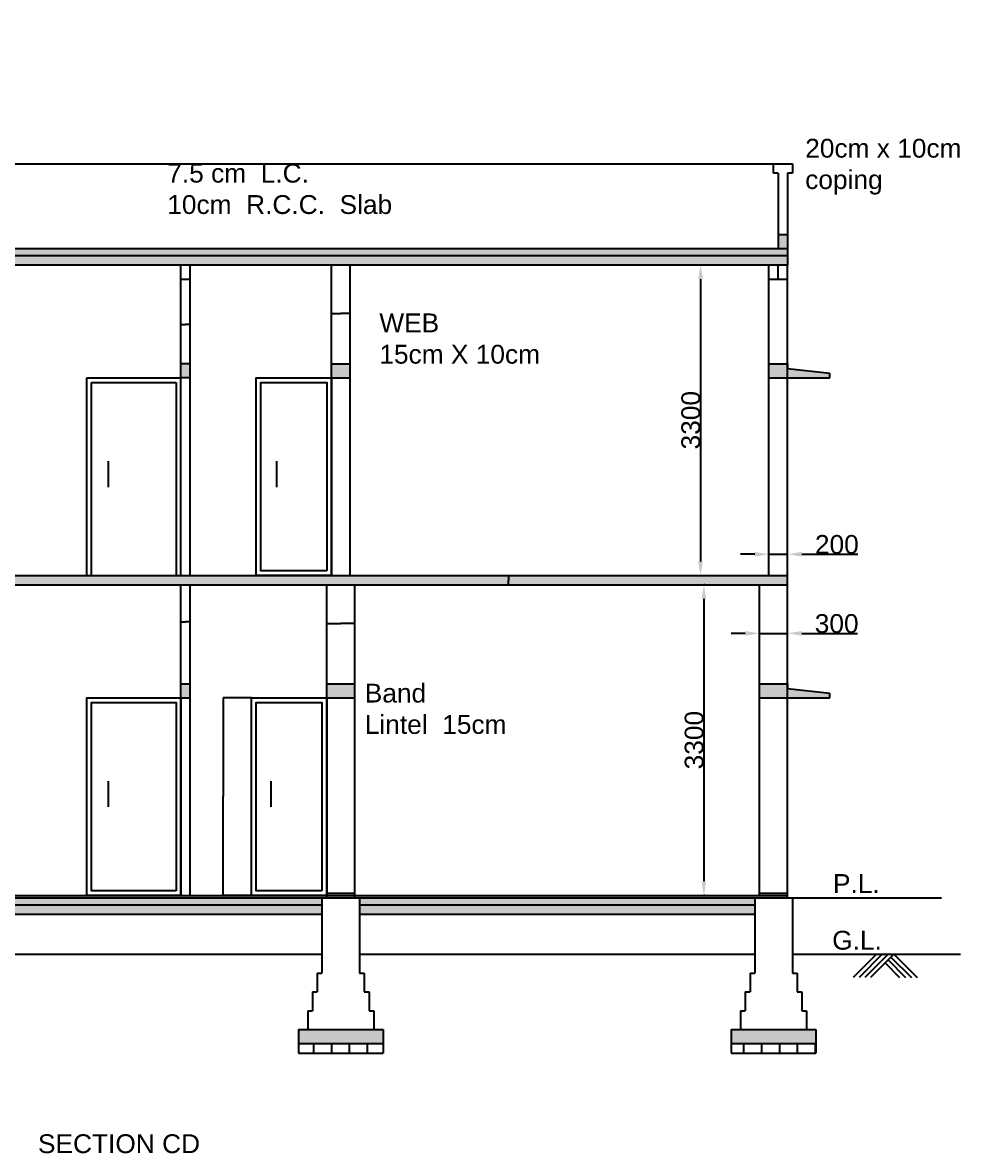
# Model space of a CAD drawing. Header units: millimetres. Extents: x -1589 to 35168, y -1989 to 23976.
# Drawn here: x 24689 to 34658, y 11399 to 23415 of the extents above; entities that cross this region are included whole.
import ezdxf

# ---------------------------------------------------------------- set-up
doc = ezdxf.new("R2010")
doc.units = ezdxf.units.MM
doc.linetypes.add('ACAD_ISO02W100', pattern=[15, 12, -3])
doc.layers.get('0').update_dxf_attribs({"true_color": 0xc2ced6})
doc.layers.add('Layer1', color=7, linetype='Continuous')
doc.styles.get("Standard").update_dxf_attribs({"font": 'arial.ttf'})
doc.dimstyles.new('ISO-25', dxfattribs={"dimtxt": 2.5, "dimasz": 2.5, "dimexe": 1.25, "dimexo": 0.625, "dimtad": 1, "dimtxsty": 'Standard', "dimcen": 2.5, "dimadec": 0, "dimazin": 0, "dimtfac": 1, "dimtmove": 0, "dimatfit": 3, "dimfxl": 1, "dimarcsym": 0})
doc.dimstyles.get("Standard").update_dxf_attribs({"dimtxt": 0.18, "dimasz": 0.18, "dimexe": 0.18, "dimexo": 0.0625, "dimgap": 0.09, "dimtad": 0, "dimtih": 1, "dimtoh": 1, "dimdec": 4, "dimzin": 0, "dimdsep": 46, "dimtxsty": 'Standard', "dimcen": 0.09, "dimadec": 0, "dimazin": 0, "dimtfac": 1, "dimtdec": 4, "dimtofl": 0, "dimtmove": 0, "dimatfit": 3, "dimfxl": 1, "dimtolj": 1, "dimtzin": 0, "dimarcsym": 0})
pattern_1 = [(49.99999999999999, (-28371.2043920109, -14458.81546724695), (54.6554006988012, -4.781725661670926), [5.715, -62.865]), (355, (-28371.2043920109, -14458.81546724695), (-10.5730264274908, 57.31705357171055), [4.572, -50.292175251]), (100.4514447, (-28366.64978991091, -14459.21394329696), (44.08237412710598, 52.53532557365853), [4.857002639999999, -53.42707338]), (46.18420000000001, (-28371.2043920109, -14443.57546724696), (81.32371226763897, -12.61269837981814), [8.5725, -94.29749999999999]), (96.63555760999994, (-28364.42742201089, -14444.62651724697), (71.22124021545089, 74.22783737931645), [7.285506942, -80.140682448]), (351.1841511700001, (-28371.2043920109, -14443.57546724696), (71.2212402194931, 74.22783737565979), [6.857990120999999, -75.437919576]), (21, (-28363.5843920109, -14447.38546724696), (45.48431738073974, -30.67955945612628), [5.715, -62.865]), (326.0000000000001, (-28363.5843920109, -14447.38546724696), (18.54060850429412, 55.25638983669577), [4.572, -50.29199999999999]), (71.45144499999999, (-28359.79403223089, -14449.94209721696), (64.02492578361485, 24.57683066577157), [4.85700264, -53.42698127999999]), (37.50000000000001, (-28371.2043920109, -14458.81546724695), (0.926580975177545, 25.36651166194593), [0, -49.6824, 0, -51.054, 0, -50.4825]), (7.499999999999999, (-28371.2043920109, -14458.81546724695), (20.04589875309172, 30.05417244543585), [0, -29.1084, 0, -48.5394, 0, -19.2405]), (327.5, (-28388.1969920109, -14458.81546724695), (40.67717855006141, -1.718623197802033), [0, -19.05, 0, -59.436, 0, -78.86699999999999]), (317.5, (-28395.81699201089, -14458.81546724695), (44.43875441580541, 7.627947309999908), [0, -24.765, 0, -39.4716, 0, -56.007])]

# ---------------------------------------------------------------- blocks, each defined once
blk = doc.blocks.new('*D80')
at = {"color": 0, "lineweight": -2, "ltscale": 100, "transparency": 16777216}
for p, q in [((32471.47484927942, 17765.64364831641), (32321.47484927942, 17765.64364831641)), ((32621.47484927942, 17741.54402368216), (32621.47484927942, 17766.89364831641)), ((32621.47484927942, 17765.64364831641), (32821.47484927942, 17765.64364831641)), ((32821.47484927942, 17741.54402368216), (32821.47484927942, 17766.89364831641)), ((32971.47484927942, 17765.64364831641), (33567.33603618255, 17765.64364831641))]:
    blk.add_line(p, q, dxfattribs=at)
at = {"color": 0, "ltscale": 100, "transparency": 16777216}
for points in [[(32471.47484927942, 17790.64364831641), (32471.47484927942, 17740.64364831641), (32621.47484927942, 17765.64364831641)], [(32971.47484927942, 17790.64364831641), (32971.47484927942, 17740.64364831641), (32821.47484927942, 17765.64364831641)]]:
    blk.add_solid(points, dxfattribs=at)
at = {"layer": 'Defpoints', "color": 0, "ltscale": 100, "transparency": 16777216}
for p in [(32621.47484927942, 17740.91902368216), (32821.47484927942, 17765.64364831641), (32821.47484927942, 17740.91902368216)]:
    blk.add_point(p, dxfattribs=at)
at = {"color": 0, "ltscale": 100, "transparency": 16777216, "insert": (33344.40544273099, 17868.38324586075), "char_height": 200, "attachment_point": 5}
blk.add_mtext('200', dxfattribs=at)
blk = doc.blocks.new('*D81')
at = {"color": 0, "lineweight": -2, "ltscale": 100, "transparency": 16777216}
for p, q in [((32371.47484927942, 16924.99280086291), (32221.47484927942, 16924.99280086291)), ((32521.47484927942, 16925.61780086291), (32521.47484927942, 16926.24280086291)), ((32521.47484927942, 16924.99280086291), (32821.47484927942, 16924.99280086291)), ((32821.47484927942, 16925.61780086291), (32821.47484927942, 16926.24280086291)), ((32971.47484927942, 16924.99280086291), (33563.78896933399, 16924.99280086291))]:
    blk.add_line(p, q, dxfattribs=at)
at = {"color": 0, "ltscale": 100, "transparency": 16777216}
for points in [[(32371.47484927942, 16949.99280086291), (32371.47484927942, 16899.99280086291), (32521.47484927942, 16924.99280086291)], [(32971.47484927942, 16949.99280086291), (32971.47484927942, 16899.99280086291), (32821.47484927942, 16924.99280086291)]]:
    blk.add_solid(points, dxfattribs=at)
at = {"layer": 'Defpoints', "color": 0, "ltscale": 100, "transparency": 16777216}
for p in [(32521.47484927942, 16924.99280086291), (32821.47484927942, 16924.99280086291), (32821.47484927942, 16924.99280086291)]:
    blk.add_point(p, dxfattribs=at)
at = {"color": 0, "ltscale": 100, "transparency": 16777216, "insert": (33342.6319093067, 17027.80061123126), "char_height": 200, "attachment_point": 5}
blk.add_mtext('300', dxfattribs=at)
blk = doc.blocks.new('*D82')
at = {"color": 0, "lineweight": -2, "ltscale": 100, "transparency": 16777216}
for p, q in [((31941.91218996751, 17440.16233139389), (31929.98473310737, 17440.16233139389)), ((31931.23473310737, 17290.16233139389), (31931.23473310737, 14290.16233139389)), ((31941.91218996751, 14140.16233139389), (31929.98473310737, 14140.16233139389))]:
    blk.add_line(p, q, dxfattribs=at)
at = {"color": 0, "ltscale": 100, "transparency": 16777216}
for points in [[(31906.23473310737, 17290.16233139389), (31956.23473310737, 17290.16233139389), (31931.23473310737, 17440.16233139389)], [(31906.23473310737, 14290.16233139389), (31956.23473310737, 14290.16233139389), (31931.23473310737, 14140.16233139389)]]:
    blk.add_solid(points, dxfattribs=at)
at = {"layer": 'Defpoints', "color": 0, "ltscale": 100, "transparency": 16777216}
for p in [(31942.53718996751, 17440.16233139389), (31931.23473310737, 14140.16233139389), (31942.53718996751, 14140.16233139389)]:
    blk.add_point(p, dxfattribs=at)
at = {"color": 0, "ltscale": 100, "transparency": 16777216, "insert": (31828.42692273901, 15790.16233139388), "char_height": 200, "attachment_point": 5, "rotation": 90}
blk.add_mtext('3300', dxfattribs=at)
blk = doc.blocks.new('*D100')
at = {"color": 0, "lineweight": -2, "transparency": 16777216}
for p, q in [((27971.47484927942, 20324.76377414135), (27971.47484927942, 20324.88127414135)), ((27971.65484927942, 20324.70127414135), (28070.87014259456, 20324.70127414135)), ((28171.29484927942, 20324.70127414135), (28072.07955596427, 20324.70127414135)), ((28171.47484927942, 20324.76377414135), (28171.47484927942, 20324.88127414135))]:
    blk.add_line(p, q, dxfattribs=at)
at = {"color": 0, "transparency": 16777216}
for points in [[(27971.65484927942, 20324.73127414135), (27971.65484927942, 20324.67127414135), (27971.47484927942, 20324.70127414135)], [(28171.29484927942, 20324.73127414135), (28171.29484927942, 20324.67127414135), (28171.47484927942, 20324.70127414135)]]:
    blk.add_solid(points, dxfattribs=at)
at = {"layer": 'Defpoints', "color": 0, "transparency": 16777216}
for p in [(27971.47484927942, 20324.70127414135), (28171.47484927942, 20324.70127414135), (28171.47484927942, 20324.70127414135)]:
    blk.add_point(p, dxfattribs=at)
at = {"color": 0, "transparency": 16777216, "insert": (28071.47484927942, 20324.70127414135), "char_height": 0.18, "attachment_point": 5}
blk.add_mtext('\\A1;200.0000', dxfattribs=at)
blk = doc.blocks.new('*D79')
at = {"color": 0, "lineweight": -2, "transparency": 16777216}
for p, q in [((26371.47484927965, 20196.37265454922), (26371.47484927965, 20205.66321711985)), ((26371.65484927965, 20205.48321711985), (26420.88014941596, 20205.48321711985)), ((26471.29484927942, 20205.48321711985), (26422.06954914311, 20205.48321711985)), ((26471.47484927942, 20196.37265454922), (26471.47484927942, 20205.66321711985))]:
    blk.add_line(p, q, dxfattribs=at)
at = {"color": 0, "transparency": 16777216}
for points in [[(26371.65484927965, 20205.51321711985), (26371.65484927965, 20205.45321711985), (26371.47484927965, 20205.48321711985)], [(26471.29484927942, 20205.51321711985), (26471.29484927942, 20205.45321711985), (26471.47484927942, 20205.48321711985)]]:
    blk.add_solid(points, dxfattribs=at)
at = {"layer": 'Defpoints', "color": 0, "transparency": 16777216}
for p in [(26371.47484927965, 20196.31015454922), (26471.47484927942, 20205.48321711985), (26471.47484927942, 20196.31015454922)]:
    blk.add_point(p, dxfattribs=at)
at = {"color": 0, "transparency": 16777216, "insert": (26421.47484927953, 20205.48321711985), "char_height": 0.18, "attachment_point": 5}
blk.add_mtext('\\A1;100.0000', dxfattribs=at)
blk = doc.blocks.new('*D104')
at = {"color": 0, "lineweight": -2, "transparency": 16777216}
for p, q in [((27121.41234927943, 16240.1623313939), (26822.4369703448, 16240.1623313939)), ((26822.6169703448, 16239.9823313939), (26822.6169703448, 15190.34423453169)), ((26822.6169703448, 14140.3423313939), (26822.6169703448, 15189.98042825611)), ((27121.41234927943, 14140.1623313939), (26822.4369703448, 14140.1623313939))]:
    blk.add_line(p, q, dxfattribs=at)
at = {"color": 0, "transparency": 16777216}
for points in [[(26822.5869703448, 16239.9823313939), (26822.64697034479, 16239.9823313939), (26822.6169703448, 16240.1623313939)], [(26822.5869703448, 14140.3423313939), (26822.64697034479, 14140.3423313939), (26822.6169703448, 14140.1623313939)]]:
    blk.add_solid(points, dxfattribs=at)
at = {"layer": 'Defpoints', "color": 0, "transparency": 16777216}
for p in [(26822.6169703448, 16240.1623313939), (27121.47484927943, 16240.1623313939), (27121.47484927943, 14140.1623313939)]:
    blk.add_point(p, dxfattribs=at)
at = {"color": 0, "transparency": 16777216, "insert": (26822.61697034479, 15190.16233139389), "char_height": 0.18, "attachment_point": 5}
blk.add_mtext('\\A1;2100.0000', dxfattribs=at)
blk = doc.blocks.new('*D105')
at = {"color": 0, "lineweight": -2, "transparency": 16777216}
for p, q in [((27921.47484927942, 17028.53579405756), (27921.47484927942, 17028.65329405756)), ((27921.65484927942, 17028.47329405756), (28070.87173877464, 17028.47329405756)), ((28221.29484927942, 17028.47329405756), (28072.07795978419, 17028.47329405756)), ((28221.47484927942, 17028.53579405756), (28221.47484927942, 17028.65329405756))]:
    blk.add_line(p, q, dxfattribs=at)
at = {"color": 0, "transparency": 16777216}
for points in [[(27921.65484927942, 17028.50329405756), (27921.65484927942, 17028.44329405756), (27921.47484927942, 17028.47329405756)], [(28221.29484927942, 17028.50329405756), (28221.29484927942, 17028.44329405756), (28221.47484927942, 17028.47329405756)]]:
    blk.add_solid(points, dxfattribs=at)
at = {"layer": 'Defpoints', "color": 0, "transparency": 16777216}
for p in [(27921.47484927942, 17028.47329405756), (28221.47484927942, 17028.47329405756), (28221.47484927942, 17028.47329405756)]:
    blk.add_point(p, dxfattribs=at)
at = {"color": 0, "transparency": 16777216, "insert": (28071.47484927942, 17028.47329405756), "char_height": 0.18, "attachment_point": 5}
blk.add_mtext('\\A1;300.0000', dxfattribs=at)
blk = doc.blocks.new('*D106')
at = {"color": 0, "lineweight": -2, "transparency": 16777216}
for p, q in [((26371.47484927916, 17028.53579405739), (26371.47484927916, 17048.18801583313)), ((26371.65484927916, 17048.00801583313), (26420.88014941571, 17048.00801583313)), ((26471.29484927942, 17048.00801583313), (26422.06954914286, 17048.00801583313)), ((26471.47484927942, 17028.53579405739), (26471.47484927942, 17048.18801583313))]:
    blk.add_line(p, q, dxfattribs=at)
at = {"color": 0, "transparency": 16777216}
for points in [[(26371.65484927916, 17048.03801583312), (26371.65484927916, 17047.97801583313), (26371.47484927916, 17048.00801583313)], [(26471.29484927942, 17048.03801583312), (26471.29484927942, 17047.97801583313), (26471.47484927942, 17048.00801583313)]]:
    blk.add_solid(points, dxfattribs=at)
at = {"layer": 'Defpoints', "color": 0, "transparency": 16777216}
for p in [(26371.47484927916, 17028.47329405739), (26471.47484927942, 17048.00801583313), (26471.47484927942, 17028.47329405739)]:
    blk.add_point(p, dxfattribs=at)
at = {"color": 0, "transparency": 16777216, "insert": (26421.47484927929, 17048.00801583313), "char_height": 0.18, "attachment_point": 5}
blk.add_mtext('\\A1;100.0000', dxfattribs=at)
blk = doc.blocks.new('*D107')
at = {"color": 0, "lineweight": -2, "transparency": 16777216}
for p, q in [((29855.58200169477, 17539.9823313939), (29855.58200169477, 17490.34423453167)), ((29855.58200169477, 17440.34233139387), (29855.58200169477, 17489.98042825609)), ((29855.64450169452, 17540.1623313939), (29855.76200169477, 17540.1623313939)), ((29855.64450169452, 17440.16233139387), (29855.76200169477, 17440.16233139387))]:
    blk.add_line(p, q, dxfattribs=at)
at = {"color": 0, "transparency": 16777216}
for points in [[(29855.55200169477, 17539.9823313939), (29855.61200169477, 17539.9823313939), (29855.58200169477, 17540.1623313939)], [(29855.55200169477, 17440.34233139387), (29855.61200169477, 17440.34233139387), (29855.58200169477, 17440.16233139387)]]:
    blk.add_solid(points, dxfattribs=at)
at = {"layer": 'Defpoints', "color": 0, "transparency": 16777216}
for p in [(29855.58200169452, 17540.1623313939), (29855.58200169452, 17440.16233139387), (29855.58200169477, 17440.16233139387)]:
    blk.add_point(p, dxfattribs=at)
at = {"color": 0, "transparency": 16777216, "insert": (29855.58200169477, 17490.16233139387), "char_height": 0.18, "attachment_point": 5}
blk.add_mtext('\\A1;100.0000', dxfattribs=at)
blk = doc.blocks.new('*D108')
at = {"color": 0, "lineweight": -2, "ltscale": 100, "transparency": 16777216}
for p, q in [((31896.19033848266, 20840.1623313939), (31896.81533848292, 20840.1623313939)), ((31895.56533848292, 20690.1623313939), (31895.56533848292, 17690.1623313939)), ((31896.19033848266, 17540.1623313939), (31896.81533848292, 17540.1623313939))]:
    blk.add_line(p, q, dxfattribs=at)
at = {"color": 0, "ltscale": 100, "transparency": 16777216}
for points in [[(31870.56533848292, 20690.1623313939), (31920.56533848292, 20690.1623313939), (31895.56533848292, 20840.1623313939)], [(31870.56533848292, 17690.1623313939), (31920.56533848292, 17690.1623313939), (31895.56533848292, 17540.1623313939)]]:
    blk.add_solid(points, dxfattribs=at)
at = {"layer": 'Defpoints', "color": 0, "ltscale": 100, "transparency": 16777216}
for p in [(31895.56533848266, 20840.1623313939), (31895.56533848266, 17540.1623313939), (31895.56533848292, 17540.1623313939)]:
    blk.add_point(p, dxfattribs=at)
at = {"color": 0, "ltscale": 100, "transparency": 16777216, "insert": (31792.75752811457, 19190.16233139388), "char_height": 200, "attachment_point": 5, "rotation": 90}
blk.add_mtext('3300', dxfattribs=at)

msp = doc.modelspace()

# ---------------------------------------------------------------- hatches: boundary and pattern name
h = msp.add_hatch()
h.set_pattern_fill('AR-CONC', color=256, scale=0.3)
h.set_pattern_definition(pattern_1)
h.paths.add_polyline_path([(23621.47484927942, 14040.16233139389), (22321.47484927942, 14040.16233139389), (22321.47484927942, 13940.16233139389), (23621.47484927942, 13940.16233139389)])
h.paths.add_polyline_path([(26371.47484927956, 14040.16233139389), (24021.47484927942, 14040.16233139389), (24021.47484927942, 13940.16233139389), (26371.47484927956, 13940.16233139389)])
h.paths.add_polyline_path([(27871.47484927942, 14040.16233139389), (26471.47484927942, 14040.16233139389), (26471.47484927942, 13940.16233139389), (27871.47484927942, 13940.16233139389)])
h.paths.add_polyline_path([(26471.47484927942, 14040.16233139389), (26371.47484927956, 14040.16233139389), (26371.47484927956, 13940.16233139389), (26471.47484927942, 13940.16233139389)])
h.paths.add_polyline_path([(32471.47484927942, 14040.16233139389), (28271.47484927942, 14040.16233139389), (28271.47484927942, 13940.16233139389), (32471.47484927942, 13940.16233139389)])
h.paths.add_polyline_path([(22021.47484927942, 13615.16233139404), (18871.47484927942, 13615.16233139404), (18871.47484927942, 13515.16233139404), (22021.47484927942, 13515.16233139404)])
h.paths.add_polyline_path([(18521.47484927942, 12715.16233139389), (18221.47484927942, 12715.16233139389), (18221.47484927942, 12565.16233139389), (18521.47484927942, 12565.16233139389)])
h.paths.add_polyline_path([(18821.47484927942, 12715.16233139389), (18521.47484927942, 12715.16233139389), (18521.47484927942, 12565.16233139389), (18821.47484927942, 12565.16233139389)])
h.paths.add_polyline_path([(19121.47484927942, 12715.16233139389), (18821.47484927942, 12715.16233139389), (18821.47484927942, 12565.16233139389), (19121.47484927942, 12565.16233139389)])
h.paths.add_polyline_path([(23671.47484927927, 12715.16233139389), (23371.47484927942, 12715.16233139389), (23371.47484927942, 12565.16233139389), (23671.4748492793, 12565.16233139389)])
h.paths.add_polyline_path([(23971.47484927956, 12715.16233139389), (23671.47484927927, 12715.16233139389), (23671.4748492793, 12565.16233139389), (23971.47484927956, 12565.16233139389)])
h.paths.add_polyline_path([(24271.47484927942, 12715.16233139389), (23971.47484927956, 12715.16233139389), (23971.47484927956, 12565.16233139389), (24271.47484927942, 12565.16233139389)])
h.paths.add_polyline_path([(22021.47484927948, 13315.16233139389), (21871.47484927942, 13315.16233139389), (21871.47484927942, 13215.16233139389), (22021.47484927948, 13215.16233139389)])
h.paths.add_polyline_path([(22321.47484927942, 13315.16233139389), (22021.47484927948, 13315.16233139389), (22021.47484927948, 13215.16233139389), (22321.47484927942, 13215.16233139389)])
h.paths.add_polyline_path([(22471.47484927942, 13315.16233139389), (22321.47484927942, 13315.16233139389), (22321.47484927942, 13215.16233139389), (22471.47484927942, 13215.16233139389)])
h.paths.add_polyline_path([(27921.47484927942, 12715.16233139389), (27621.47484927942, 12715.16233139389), (27621.47484927942, 12565.16233139389), (27921.47484927942, 12565.16233139389)])
h.paths.add_polyline_path([(28221.47484927942, 12715.16233139389), (27921.47484927942, 12715.16233139389), (27921.47484927942, 12565.16233139389), (28221.47484927942, 12565.16233139389)])
h.paths.add_polyline_path([(28521.47484927942, 12715.16233139389), (28221.47484927942, 12715.16233139389), (28221.47484927942, 12565.16233139389), (28521.47484927942, 12565.16233139389)])
h.paths.add_polyline_path([(32521.47484927942, 12715.16233139389), (32221.47484927942, 12715.16233139389), (32221.47484927942, 12565.16233139389), (32521.47484927942, 12565.16233139389)])
h.paths.add_polyline_path([(32821.47484927942, 12715.16233139389), (32521.47484927942, 12715.16233139389), (32521.47484927942, 12565.16233139389), (32821.47484927942, 12565.16233139389)])
h.paths.add_polyline_path([(33121.47484927942, 12715.16233139389), (32821.47484927942, 12715.16233139389), (32821.47484927942, 12565.16233139389), (33121.47484927942, 12565.16233139389)])
h.paths.add_polyline_path([(23971.47484927965, 20940.16233139389), (23671.47484927942, 20940.16233139389), (23671.47484927942, 20840.16233139389), (23971.47484927965, 20840.16233139389)])
h.paths.add_polyline_path([(26371.47484927965, 20940.16233139389), (23971.47484927965, 20940.16233139389), (23971.47484927965, 20840.16233139389), (26371.47484927965, 20840.16233139389)])
h.paths.add_polyline_path([(26471.47484927942, 20940.16233139389), (26371.47484927965, 20940.16233139389), (26371.47484927965, 20840.16233139389), (26471.47484927942, 20840.16233139389)])
h.paths.add_polyline_path([(27921.47484927942, 20940.16233139389), (26471.47484927942, 20940.16233139389), (26471.47484927942, 20840.16233139389), (27921.47484927942, 20840.16233139389)])
h.paths.add_polyline_path([(28221.47484927942, 20940.16233139389), (27921.47484927942, 20940.16233139389), (27921.47484927942, 20840.16233139389), (28221.47484927942, 20840.16233139389)])
h.paths.add_polyline_path([(32521.47484927942, 20940.16233139389), (28221.47484927942, 20940.16233139389), (28221.47484927942, 20840.16233139389), (32521.47484927942, 20840.16233139389)])
h.paths.add_polyline_path([(32821.47484927942, 20940.16233139389), (32521.47484927942, 20940.16233139389), (32521.47484927942, 20840.16233139389), (32821.47484927942, 20840.16233139389)])
h.paths.add_polyline_path([(22021.47484927968, 23415.16233139383), (18821.47484927942, 23415.1623313938), (18821.47484927942, 23315.1623313938), (22021.47484927968, 23315.16233139383)])
h.paths.add_polyline_path([(18521.47484927942, 23415.1623313938), (18371.47484927942, 23415.1623313938), (18371.47484927942, 23315.1623313938), (18521.47484927942, 23315.1623313938)])
h.paths.add_polyline_path([(18821.47484927942, 23415.1623313938), (18521.47484927942, 23415.1623313938), (18521.47484927942, 23315.1623313938), (18821.47484927942, 23315.1623313938)])
h.paths.add_polyline_path([(22321.47484927956, 23415.16233139386), (22021.47484927968, 23415.16233139383), (22021.47484927968, 23315.16233139383), (22321.47484927956, 23315.16233139386)])
h.paths.add_polyline_path([(23671.47484927916, 23415.16233139389), (22321.47484927956, 23415.16233139386), (22321.47484927956, 23315.16233139386), (23671.47484927916, 23315.16233139389)])
h.paths.add_polyline_path([(23971.47484927968, 23415.16233139389), (23671.47484927916, 23415.16233139389), (23671.47484927916, 23315.16233139389), (23971.47484927968, 23315.16233139389)])
h.paths.add_polyline_path([(24021.47484927942, 23415.16233139389), (23971.47484927968, 23415.16233139389), (23971.47484927968, 23315.16233139389), (24021.47484927942, 23315.16233139389)])
h.paths.add_polyline_path([(23671.47484927918, 20915.1623313938), (22321.47484927971, 20915.1623313938), (22321.47484927971, 20765.1623313938), (23671.47484927942, 20765.1623313938), (23671.47484927942, 20840.16233139389)])
h.paths.add_polyline_path([(23671.47484927924, 17515.1623313938), (22321.47484927939, 17515.16233139389), (22321.47484927942, 17365.16233139389), (23671.47484927942, 17365.1623313938), (23671.47484927942, 17440.16233139389)])
h = msp.add_hatch()
h.set_pattern_fill('AR-CONC', color=256, scale=0.3)
h.set_pattern_definition(pattern_1)
h.paths.add_polyline_path([(26371.47484927965, 21015.16233139383), (23971.47484927965, 21015.1623313938), (23971.47484927965, 20940.16233139389), (26371.47484927965, 20940.16233139389)])
h.paths.add_polyline_path([(26471.47484927942, 21015.16233139383), (26371.47484927965, 21015.16233139383), (26371.47484927965, 20940.16233139389), (26471.47484927942, 20940.16233139389)])
h.paths.add_polyline_path([(27921.47484927942, 21015.16233139383), (26471.47484927942, 21015.16233139383), (26471.47484927942, 20940.16233139389), (27921.47484927942, 20940.16233139389)])
h.paths.add_polyline_path([(28221.47484927942, 21015.16233139383), (27921.47484927942, 21015.16233139383), (27921.47484927942, 20940.16233139389), (28221.47484927942, 20940.16233139389)])
h.paths.add_polyline_path([(32521.47484927942, 21015.16233139389), (28221.47484927942, 21015.16233139383), (28221.47484927942, 20940.16233139389), (32521.47484927942, 20940.16233139389)])
h.paths.add_polyline_path([(23971.47484927965, 21015.1623313938), (23871.47484927913, 21015.1623313938), (23871.47484927913, 21065.16233139389), (23796.47484927913, 21065.16233139389), (23796.47484927913, 20940.16233139389), (23971.47484927965, 20940.16233139389)])
h.paths.add_polyline_path([(32821.47484927942, 21015.16233139404), (32721.47484927942, 21015.16233139395), (32521.47484927942, 21015.16233139395), (32521.47484927942, 20940.16233139389), (32821.47484927942, 20940.16233139389)])
h.paths.add_polyline_path([(23971.47484927959, 17540.16233139389), (23671.47484927913, 17540.16233139389), (23671.47484927913, 17515.1623313938), (23671.47484927913, 17440.1623313938), (23971.47484927959, 17440.1623313938)])
h.paths.add_polyline_path([(26371.47484927959, 17540.16233139389), (23971.47484927959, 17540.16233139389), (23971.47484927959, 17440.1623313938), (26371.47484927959, 17440.16233139383)])
h.paths.add_polyline_path([(26471.47484927942, 17540.16233139389), (26371.47484927959, 17540.16233139389), (26371.47484927959, 17440.16233139383), (26471.47484927942, 17440.16233139383)])
h.paths.add_polyline_path([(27921.47484927942, 17540.16233139389), (27171.47484927942, 17540.16233139389), (26471.47484927942, 17540.16233139389), (26471.47484927942, 17440.16233139383), (27921.47484927942, 17440.16233139383)])
h.paths.add_polyline_path([(28221.47484927942, 17540.16233139389), (27921.47484927942, 17540.16233139389), (27921.47484927942, 17440.16233139383), (28221.47484927942, 17440.16233139383)])
h.paths.add_polyline_path([(32521.47484927942, 17540.16233139389), (28221.47484927942, 17540.16233139389), (28221.47484927942, 17440.16233139383), (32521.47484927942, 17440.16233139389)])
h.paths.add_polyline_path([(32821.47484927942, 17540.16233139389), (32521.47484927942, 17540.16233139389), (32521.47484927942, 17440.16233139389), (32821.47484927942, 17440.16233139389)])
h.paths.add_polyline_path([(32471.47484927942, 14115.16233139389), (28271.47484927942, 14115.16233139389), (28271.47484927942, 14040.16233139389), (32471.47484927942, 14040.16233139389)])
h.paths.add_polyline_path([(27871.47484927942, 14115.16233139389), (26471.47484927942, 14115.16233139389), (26471.47484927942, 14040.16233139389), (27871.47484927942, 14040.16233139389)])
h.paths.add_polyline_path([(26471.47484927942, 14115.16233139389), (26371.47484927956, 14115.16233139389), (26371.47484927956, 14040.16233139389), (26471.47484927942, 14040.16233139389)])
h.paths.add_polyline_path([(26371.47484927956, 14115.16233139389), (24021.47484927942, 14115.16233139389), (24021.47484927942, 14040.16233139389), (26371.47484927956, 14040.16233139389)])
h.paths.add_polyline_path([(23621.47484927942, 14115.16233139389), (22321.47484927942, 14115.16233139389), (22321.47484927942, 14040.16233139389), (23621.47484927942, 14040.16233139389)])
h.paths.add_polyline_path([(22021.47484927942, 13690.16233139404), (18871.47484927942, 13690.16233139409), (18871.47484927942, 13615.16233139404), (22021.47484927942, 13615.16233139404)])
h.paths.add_polyline_path([(20071.47484927942, 15790.16233139389), (18821.47484927971, 15790.16233139389), (18821.47484927971, 15640.16233139395), (20055.71373773899, 15640.1623313938), (19984.28516631035, 15690.16233139389), (20071.47484927942, 15690.16233139389)])
h.paths.add_polyline_path([(18821.47484927971, 15790.16233139389), (18714.86402410761, 15790.16233139389), (18714.86402410761, 15689.56088745015), (18821.47484927971, 15689.56088745015)])
h.paths.add_polyline_path([(22021.47484927968, 23315.16233139383), (18821.47484927942, 23315.1623313938), (18821.47484927942, 23240.16233139142), (22021.47484927968, 23240.16233139293)])
h.paths.add_polyline_path([(22321.47484927956, 23315.16233139386), (22021.47484927968, 23315.16233139383), (22021.47484927968, 23240.16233139293), (22321.47484927956, 23240.16233139308)])
h.paths.add_polyline_path([(23671.47484927916, 23315.16233139389), (22321.47484927956, 23315.16233139386), (22321.47484927956, 23240.16233139308), (23671.47484927916, 23240.16233139372)])
h.paths.add_polyline_path([(23971.47484927968, 23315.16233139389), (23671.47484927916, 23315.16233139389), (23671.47484927916, 23240.16233139372), (23971.47484927968, 23240.16233139383)])
h.paths.add_polyline_path([(24021.47484927942, 23315.16233139389), (23971.47484927968, 23315.16233139389), (23971.47484927968, 23240.16233139383), (24021.47484927942, 23240.16233139389)])
h.paths.add_polyline_path([(18521.47484927942, 23315.1623313938), (18371.47484927942, 23315.1623313938), (18371.47484927942, 23240.1623313938), (18521.47484927942, 23240.16233139127)])
h.paths.add_polyline_path([(18821.47484927942, 23315.1623313938), (18521.47484927942, 23315.1623313938), (18521.47484927942, 23240.16233139127), (18821.47484927942, 23240.16233139142)])
h = msp.add_hatch()
h.set_pattern_fill('AR-CONC', color=256, scale=0.1)
h.set_pattern_definition([(49.99999999999999, (-57940.73943889371, -24081.83478997051), (18.2184668996004, -1.593908553890309), [1.905, -20.95500000000001]), (355, (-57940.73943889371, -24081.83478997051), (-3.524342142496934, 19.10568452390351), [1.524, -16.764058417]), (100.4514447, (-57939.2212381937, -24081.96761532052), (14.69412470903533, 17.51177519121951), [1.61900088, -17.80902446]), (46.18420000000001, (-57940.73943889371, -24076.75478997052), (27.10790408921299, -4.204232793272714), [2.8575, -31.4325]), (96.63555760999989, (-57938.48044889371, -24077.10513997052), (23.7404134051503, 24.74261245977215), [2.428502314, -26.713560816]), (351.1841511700001, (-57940.73943889371, -24076.75478997052), (23.7404134064977, 24.74261245855327), [2.285996707, -25.145973192]), (21, (-57938.1994388937, -24078.02478997053), (15.16143912691325, -10.22651981870876), [1.905, -20.95500000000001]), (326.0000000000001, (-57938.1994388937, -24078.02478997053), (6.180202834764708, 18.41879661223193), [1.524, -16.764]), (71.45144499999999, (-57936.9359856337, -24078.87699996051), (21.34164192787161, 8.192276888590523), [1.61900088, -17.80899376]), (37.50000000000001, (-57940.73943889371, -24081.83478997051), (0.3088603250591817, 8.455503887315311), [0, -16.5608, 0, -17.018, 0, -16.8275]), (7.499999999999999, (-57940.73943889371, -24081.83478997051), (6.681966251030574, 10.01805748181195), [0, -9.7028, 0, -16.1798, 0, -6.413500000000001]), (327.5, (-57946.40363889371, -24081.83478997051), (13.55905951668714, -0.5728743992673444), [0, -6.35, 0, -19.812, 0, -26.289]), (317.5, (-57948.94363889372, -24081.83478997051), (14.81291813860181, 2.542649103333303), [0, -8.255, 0, -13.1572, 0, -18.669])])
h.paths.add_polyline_path([(22021.47484927942, 13715.16233139404), (18871.47484927942, 13715.16233139404), (18871.47484927942, 13690.16233139409), (22021.47484927942, 13690.16233139404)])
h.paths.add_polyline_path([(18821.47484927942, 13715.16233139404), (18521.47484927942, 13715.16233139404), (18521.47484927942, 13690.16233139409), (18821.47484927942, 13690.16233139409)])
h.paths.add_polyline_path([(18871.47484927942, 13715.16233139404), (18821.47484927942, 13715.16233139404), (18821.47484927942, 13690.16233139409), (18871.47484927942, 13690.16233139409)])
h.paths.add_polyline_path([(18521.47484927942, 13715.16233139404), (18471.47484927942, 13715.16233139404), (18471.47484927942, 13690.16233139409), (18521.47484927942, 13690.16233139409)])
h.paths.add_polyline_path([(23671.47484927927, 14140.16233139389), (22321.47484927942, 14140.16233139389), (22321.47484927942, 14115.16233139389), (23621.47484927942, 14115.16233139389), (23671.47484927927, 14115.16233139389)])
h.paths.add_polyline_path([(23971.47484927942, 14165.1623313938), (23671.47484927942, 14165.16233139389), (23671.47484927942, 14140.16233139389), (23971.47484927942, 14140.1623313938)])
h.paths.add_polyline_path([(23971.47484927956, 14140.1623313938), (23671.47484927927, 14140.16233139389), (23671.47484927927, 14115.16233139389), (23971.47484927956, 14115.1623313938)])
h.paths.add_polyline_path([(26371.47484927956, 14140.16233139389), (25371.47484927942, 14140.16233139389), (23971.47484927956, 14140.16233139389), (23971.47484927956, 14115.16233139389), (26371.47484927956, 14115.16233139389)])
h.paths.add_polyline_path([(27921.47484927942, 14140.16233139389), (27121.47484927942, 14140.16233139389), (26471.47484927942, 14140.16233139389), (26471.47484927942, 14115.16233139389), (27871.47484927942, 14115.16233139389), (27921.47484927942, 14115.16233139389)])
h.paths.add_polyline_path([(26471.47484927942, 14140.16233139389), (26371.47484927956, 14140.16233139389), (26371.47484927956, 14115.16233139389), (26471.47484927942, 14115.16233139389)])
h.paths.add_polyline_path([(28221.47484927942, 14165.16233139375), (27921.47484927942, 14165.1623313938), (27921.47484927942, 14140.16233139389), (28221.47484927942, 14140.16233139389)])
h.paths.add_polyline_path([(28221.47484927942, 14140.16233139389), (27921.47484927942, 14140.16233139389), (27921.47484927942, 14115.16233139389), (28221.47484927942, 14115.1623313938)])
h.paths.add_polyline_path([(32521.47484927942, 14140.16233139389), (28221.47484927942, 14140.16233139389), (28221.47484927942, 14115.16233139389), (32521.47484927942, 14115.16233139389)])
h.paths.add_polyline_path([(32821.47484927942, 14165.1623313938), (32521.47484927942, 14165.16233139389), (32521.47484927942, 14140.16233139389), (32821.47484927942, 14140.16233139389)])
h.paths.add_polyline_path([(32821.47484927942, 14140.16233139389), (32521.47484927942, 14140.16233139389), (32521.47484927942, 14115.16233139389), (32821.47484927942, 14115.16233139389)])
h.paths.add_polyline_path([(32821.47484927942, 16390.16233139278), (32521.47484927942, 16390.16233139278), (32521.47484927942, 16240.16233139278), (32821.47484927942, 16240.16233139278)])
h.paths.add_polyline_path([(32821.47484927942, 16340.16233138621), (32821.47484927942, 16240.16233139278), (33271.47484916329, 16240.16233139278), (33271.47484916329, 16290.16233139278)])
h.paths.add_polyline_path([(32821.47484927942, 19790.1623313922), (32621.47484927942, 19790.1623313922), (32621.47484927942, 19640.1623313922), (32821.47484927942, 19640.1623313922)])
h.paths.add_polyline_path([(33271.47484916329, 19690.1623313922), (32821.47484927942, 19740.16233138563), (32821.47484927942, 19640.1623313922), (33271.47484916329, 19640.1623313922)])
h.paths.add_polyline_path([(28171.47484927942, 19790.1623313938), (27971.47484927942, 19790.16233139389), (27971.47484927942, 19640.16233139389), (28171.47484927942, 19640.1623313938)])
h.paths.add_polyline_path([(26471.47484927948, 19790.16233139389), (26371.47484927948, 19790.1623313938), (26371.47484927953, 19640.1623313938), (26471.47484927953, 19640.16233139389)])
h.paths.add_polyline_path([(28221.47484927942, 16390.1623313938), (27921.47484927942, 16390.16233139389), (27921.47484927942, 16240.16233139389), (28221.47484927942, 16240.1623313938)])
h.paths.add_polyline_path([(26471.47484927948, 16390.16233139395), (26371.47484927918, 16390.16233139389), (26371.47484927924, 16240.16233139389), (26471.47484927953, 16240.16233139395)])
h.paths.add_polyline_path([(23971.47484927942, 16390.16233139389), (23671.47484927942, 16390.16233139395), (23671.47484927942, 16240.16233139395), (23971.47484927942, 16240.16233139389)])
h.paths.add_polyline_path([(23871.47484927942, 19790.16233139366), (23671.47484927936, 19790.16233139375), (23671.4748492793, 19640.16233139375), (23871.47484927942, 19640.16233139366)])
h.paths.add_polyline_path([(18721.47484933864, 20915.1623313938), (18521.47484927942, 20915.16233139715), (18521.47484927942, 20865.16233139715), (18521.47484927942, 20765.16233139715), (18721.47484933611, 20765.1623313938)])
h.paths.add_polyline_path([(18521.47484927942, 20865.16233139715), (18071.47484933617, 20815.16233139715), (18071.47484933617, 20765.16233139715), (18521.47484927942, 20765.16233139715)])
h.paths.add_polyline_path([(18721.47484928227, 17590.16233139389), (18521.47484922005, 17590.16233139389), (18521.47484922005, 17540.16233139389), (18521.47484927971, 17440.16233139389), (18721.47484927971, 17440.16233139389)])
h.paths.add_polyline_path([(18521.47484922005, 17540.16233139389), (18071.4748492768, 17490.16233139389), (18071.4748492768, 17440.16233139389), (18521.47484927971, 17440.16233139389)])
h.paths.add_polyline_path([(32821.47484927942, 21165.16233139404), (32721.47484927942, 21165.16233139395), (32721.47484927942, 21015.16233139395), (32821.47484927942, 21015.16233139404)])
h = msp.add_hatch()
h.set_pattern_fill('LINE', color=256, scale=60, angle=90)
h.set_pattern_definition([(90, (-57940.73943889371, -24081.83478997051), (-190.5, 1.166476076187854e-14), [])])
h.paths.add_polyline_path([(18521.47484927942, 12565.16233139389), (18221.47484927942, 12565.16233139389), (18221.47484927942, 12465.16233139389), (18521.47484927942, 12465.16233139389)])
h.paths.add_polyline_path([(18821.47484927942, 12565.16233139389), (18521.47484927942, 12565.16233139389), (18521.47484927942, 12465.16233139389), (18821.47484927942, 12465.16233139389)])
h.paths.add_polyline_path([(19121.47484927942, 12565.16233139389), (18821.47484927942, 12565.16233139389), (18821.47484927942, 12465.16233139389), (19121.47484927942, 12465.16233139389)])
h.paths.add_polyline_path([(23671.4748492793, 12565.16233139389), (23371.47484927942, 12565.16233139389), (23371.47484927942, 12465.16233139389), (23671.4748492793, 12465.16233139389)])
h.paths.add_polyline_path([(23971.47484927956, 12565.16233139389), (23671.4748492793, 12565.16233139389), (23671.4748492793, 12465.16233139389), (23971.47484927953, 12465.16233139389)])
h.paths.add_polyline_path([(24271.47484927942, 12565.16233139389), (23971.47484927956, 12565.16233139389), (23971.47484927953, 12465.16233139389), (24271.47484927942, 12465.16233139389)])
h.paths.add_polyline_path([(22021.47484927948, 13215.16233139389), (21871.47484927942, 13215.16233139389), (21871.47484927942, 13115.16233139389), (22021.47484927948, 13115.16233139389)])
h.paths.add_polyline_path([(22321.47484927942, 13215.16233139389), (22021.47484927948, 13215.16233139389), (22021.47484927948, 13115.16233139389), (22321.47484927942, 13115.16233139389)])
h.paths.add_polyline_path([(22471.47484927942, 13215.16233139389), (22321.47484927942, 13215.16233139389), (22321.47484927942, 13115.16233139389), (22471.47484927942, 13115.16233139389)])
h.paths.add_polyline_path([(27921.47484927942, 12565.16233139389), (27621.47484927942, 12565.16233139389), (27621.47484927942, 12465.16233139389), (27921.47484927942, 12465.16233139389)])
h.paths.add_polyline_path([(28221.47484927942, 12565.16233139389), (27921.47484927942, 12565.16233139389), (27921.47484927942, 12465.16233139389), (28221.47484927942, 12465.16233139389)])
h.paths.add_polyline_path([(28521.47484927942, 12565.16233139389), (28221.47484927942, 12565.16233139389), (28221.47484927942, 12465.16233139389), (28521.47484927942, 12465.16233139389)])
h.paths.add_polyline_path([(32521.47484927942, 12565.16233139389), (32221.47484927942, 12565.16233139389), (32221.47484927942, 12465.16233139389), (32521.47484927942, 12465.16233139389)])
h.paths.add_polyline_path([(32821.47484927942, 12565.16233139389), (32521.47484927942, 12565.16233139389), (32521.47484927942, 12465.16233139389), (32821.47484927942, 12465.16233139389)])
h.paths.add_polyline_path([(33121.47484927942, 12565.16233139389), (32821.47484927942, 12565.16233139389), (32821.47484927942, 12465.16233139389), (33121.47484927942, 12465.16233139389)])

# ---------------------------------------------------------------- linework, layer by layer
at = {"color": 143, "linetype": 'ACAD_ISO02W100', "true_color": 0x7aafdf}
for p, q in [((27921.47484927942, 14115.16233139389), (27921.47484927942, 14140.16233139389)), ((28221.47484927942, 14115.1623313938), (28221.47484927942, 14140.16233139389))]:
    msp.add_line(p, q, dxfattribs=at)
msp.add_line((32821.47484927942, 14115.46453608389), (34456.50816006566, 14115.46453608389))
at = {"layer": 'Layer1'}
for p, q in [((23871.47484927913, 21915.16233139389), (32871.47484927942, 21915.1623313938)), ((32671.47484927942, 21815.16233139389), (32671.47484927942, 21915.16233139389)), ((32871.47484927942, 21915.16233139389), (32871.47484927942, 21815.16233139389)), ((32721.47484927913, 21815.16233139389), (32671.47484927942, 21815.16233139389)), ((32721.47484927942, 21815.16233139389), (32721.47484927942, 21015.16233139395)), ((32871.47484927942, 21815.16233139389), (32821.47484927913, 21815.16233139389)), ((32821.47484927942, 21815.16233139389), (32821.47484927942, 20840.16233139389)), ((32721.47484927942, 21165.16233139395), (32821.47484927942, 21165.16233139404)), ((23671.47484927942, 20940.16233139389), (32821.47484927942, 20940.16233139389)), ((23871.47484927913, 21015.1623313938), (32821.47484927942, 21015.16233139389)), ((32721.47484927942, 21015.16233139395), (32821.47484927942, 21015.16233139404)), ((23671.47484927942, 20840.16233139389), (32821.47484927942, 20840.16233139389)), ((26371.47484927971, 17540.16233139395), (26371.47484927942, 20840.16233139389)), ((26471.47484927971, 17540.16233139389), (26471.47484927942, 20840.1623313938)), ((27971.47484927942, 17540.16233139389), (27971.47484927942, 20840.16233139389)), ((28171.47484927942, 17540.16233139389), (28171.47484927942, 20840.16233139389)), ((32621.47484927942, 17540.16233139389), (32621.47484927942, 20840.16233139389)), ((32621.47484927942, 20840.16233139389), (32821.47484927942, 20840.16233139389)), ((32721.47484927942, 20690.16233139389), (32721.47484927913, 20840.16233139389)), ((32821.47484927942, 17440.16233139395), (32821.47484927942, 20840.16233139389)), ((26371.47484927971, 20690.16233139389), (26471.47484927942, 20690.1623313938)), ((32621.47484927942, 20690.16233139389), (32821.47484927942, 20690.16233139389)), ((26471.47484927942, 19790.16233139389), (26371.47484927942, 19790.1623313938)), ((27971.47484927942, 19790.16233139389), (28171.47484927913, 19790.1623313938)), ((32621.47484927942, 19790.1623313922), (32821.47484927913, 19790.1623313922)), ((32821.47484922005, 19790.1623313922), (32821.47484922005, 19740.1623313922)), ((32821.47484922005, 19740.1623313922), (33271.47484916329, 19690.1623313922)), ((25371.47484927942, 17540.16233139389), (25371.47484927942, 19640.16233139389)), ((25371.47484927942, 19640.16233139389), (26371.47484927971, 19640.16233139404)), ((25421.47484927942, 17540.16233139389), (25421.47484927942, 19590.16233139395)), ((25421.47484927942, 19590.16233139389), (26321.47484927942, 19590.16233139418)), ((26321.47484927942, 19590.16233139409), (26321.47484927971, 17540.16233139395)), ((26471.47484927942, 19640.16233139389), (26371.47484927942, 19640.1623313938)), ((27971.47484927942, 19640.16233139389), (28171.47484927913, 19640.1623313938)), ((32621.47484927913, 19640.1623313922), (32821.47484916096, 19640.1623313922)), ((32821.47484916329, 19640.1623313922), (33271.47484916329, 19640.1623313922)), ((33271.47484916329, 19640.1623313922), (33271.47484916329, 19690.1623313922)), ((25599.7971890661, 18753.03298707042), (25599.7971890661, 18478.55396658453)), ((27388.28266794598, 18753.03298707042), (27388.28266794598, 18478.55396658453)), ((23671.47484927942, 17540.16233139389), (32821.47484927942, 17540.16233139389)), ((23671.47484927913, 17440.1623313938), (32821.47484927942, 17440.16233139389)), ((26371.47484927942, 14140.16233139389), (26371.47484927913, 17440.1623313938)), ((26471.47484927971, 14140.16233139389), (26471.47484927942, 17440.1623313938)), ((27921.47484927942, 17540.16233139389), (28221.47484927942, 17540.16233139389)), ((27921.47484927942, 14140.16233139389), (27921.47484927942, 17440.16233139389)), ((28221.47484927942, 14140.16233139389), (28221.47484927942, 17440.16233139389)), ((32521.47484927942, 14140.16233139389), (32521.47484927942, 17440.16233139389)), ((32821.47484927942, 14115.16233139389), (32821.47484927942, 17440.16233139389)), ((26371.47484927913, 16390.16233139389), (26471.47484927942, 16390.16233139395)), ((27921.47484927942, 16390.16233139389), (28221.47484927913, 16390.1623313938)), ((32521.47484927942, 16390.16233139278), (32821.47484927942, 16390.16233139278)), ((32821.47484922005, 16390.16233139278), (32821.47484922005, 16340.16233139278)), ((26371.47484927913, 16240.16233139389), (26471.47484927942, 16240.16233139395)), ((27921.47484927942, 16240.16233139389), (28221.47484927913, 16240.1623313938)), ((32521.47484927913, 16240.16233139278), (32821.47484916067, 16240.16233139278)), ((32821.47484922005, 16340.16233139278), (33271.47484916329, 16290.16233139278)), ((32821.47484916329, 16240.16233139278), (33271.47484916329, 16240.16233139278)), ((33271.47484916329, 16240.16233139278), (33271.47484916329, 16290.16233139278)), ((25599.7971890661, 15354.91096963795), (25599.7971890661, 15080.43194915206)), ((25599.7971890661, 15354.91096963795), (25599.7971890661, 15080.43194915206)), ((27326.48610520214, 15354.91096963795), (27326.48610520214, 15080.43194915206)), ((18821.47484927913, 14115.16233139389), (32821.47484927942, 14115.16233139389)), ((22321.47484927942, 14140.16233139389), (32821.47484927942, 14140.16233139389)), ((24021.47484927942, 14115.16233139389), (27871.47484927942, 14115.16233139389)), ((27871.47484927942, 14115.16233139389), (27871.47484927942, 13315.16233139389)), ((27921.47484927913, 14165.1623313938), (28221.47484927883, 14165.16233139375)), ((27921.47484927942, 14115.16233139389), (28221.47484927942, 14115.1623313938)), ((28271.47484927942, 14115.16233139389), (28271.47484927942, 13315.16233139389)), ((28271.47484927942, 14115.16233139389), (32471.47484927942, 14115.16233139389)), ((32471.47484927942, 14115.16233139389), (32471.47484927942, 13315.16233139389)), ((32521.47484927942, 14165.16233139389), (32821.47484927913, 14165.1623313938)), ((32871.47484927942, 14115.16233139389), (32871.47484927942, 13315.16233139389)), ((24021.47484927942, 14040.16233139389), (27871.47484927942, 14040.16233139389)), ((24021.47484927942, 13940.16233139389), (27871.47484927942, 13940.16233139389)), ((28271.47484927942, 14040.16233139389), (32471.47484927942, 14040.16233139389)), ((28271.47484927942, 13940.16233139389), (32471.47484927942, 13940.16233139389)), ((24021.47484927942, 13515.16233139404), (27871.47484927942, 13515.16233139389)), ((28271.47484927942, 13515.16233139389), (32471.47484927942, 13515.16233139389)), ((32872.17355059614, 13515.46453608383), (34657.68131651371, 13515.46453608389)), ((33764.2287322382, 13515.16233139389), (33516.741358823, 13267.6749579786)), ((33827.83558180594, 13515.1623313938), (33580.34820839073, 13267.67495797854)), ((33888.67648901689, 13515.16233139389), (33641.18911560168, 13267.6749579786)), ((33949.50451984807, 13515.16233139389), (33702.01714643286, 13267.6749579786)), ((33919.7892057492, 13485.0505206683), (34136.86256374911, 13267.97716266863)), ((33950.20322116479, 13515.46453608383), (34197.69059458029, 13267.97716266863)), ((33856.86662604313, 13422.52443758896), (34011.7161056537, 13267.6749579786)), ((33888.67005082671, 13454.32786237274), (34075.32295522143, 13267.6749579786)), ((27821.47484927942, 13315.16233139389), (27821.47484927942, 13115.16233139389)), ((27821.47484927942, 13315.16233139389), (27871.47484927942, 13315.16233139389)), ((28271.47484927942, 13315.16233139389), (28321.47484927942, 13315.16233139389)), ((28321.47484927942, 13315.16233139389), (28321.47484927942, 13115.16233139389)), ((32421.47484927942, 13315.16233139389), (32421.47484927942, 13115.16233139389)), ((32421.47484927942, 13315.16233139389), (32471.47484927942, 13315.16233139389)), ((32871.47484927942, 13315.16233139389), (32921.47484927942, 13315.16233139389)), ((32921.47484927942, 13315.16233139389), (32921.47484927942, 13115.16233139389)), ((27771.47484927942, 13115.16233139389), (27771.47484927942, 12915.16233139389)), ((27771.47484927942, 13115.16233139389), (27821.47484927942, 13115.1623313938)), ((28321.47484927942, 13115.16233139389), (28371.47484927942, 13115.16233139389)), ((28371.47484927942, 13115.16233139389), (28371.47484927942, 12915.16233139389)), ((32371.47484927942, 13115.16233139389), (32371.47484927942, 12915.16233139389)), ((32371.47484927942, 13115.16233139389), (32421.47484927942, 13115.1623313938)), ((32921.47484927942, 13115.16233139389), (32971.47484927942, 13115.16233139389)), ((32971.47484927942, 13115.16233139389), (32971.47484927942, 12915.16233139389)), ((27721.47484927942, 12915.16233139389), (27721.47484927942, 12715.16233139389)), ((27721.47484927942, 12915.16233139389), (27771.47484927942, 12915.16233139389)), ((28371.47484927942, 12915.16233139389), (28421.47484927942, 12915.16233139389)), ((28421.47484927942, 12915.16233139389), (28421.47484927942, 12715.16233139389)), ((32321.47484927942, 12915.16233139389), (32321.47484927942, 12715.16233139389)), ((32321.47484927942, 12915.16233139389), (32371.47484927942, 12915.16233139389)), ((32971.47484927942, 12915.16233139389), (33021.47484927942, 12915.16233139389)), ((33021.47484927942, 12915.16233139389), (33021.47484927942, 12715.16233139389)), ((27621.47484927942, 12715.16233139389), (27621.47484927942, 12565.16233139389)), ((27621.47484927942, 12715.16233139389), (28521.47484927942, 12715.16233139389)), ((28521.47484927942, 12715.16233139389), (28521.47484927942, 12565.16233139389)), ((32221.47484927942, 12715.16233139389), (32221.47484927942, 12565.16233139389)), ((32221.47484927942, 12715.16233139389), (33121.47484927942, 12715.16233139389)), ((33121.47484927942, 12715.16233139389), (33121.47484927942, 12565.16233139389)), ((27621.47484927942, 12565.16233139389), (27621.47484927942, 12465.16233139389)), ((27621.47484927942, 12565.16233139389), (28521.47484927942, 12565.16233139389)), ((28521.47484927942, 12565.16233139389), (28521.47484927942, 12465.16233139389)), ((32221.47484927942, 12565.16233139389), (32221.47484927942, 12465.16233139389)), ((32221.47484927942, 12565.16233139389), (33121.47484927942, 12565.16233139389)), ((33121.47484927942, 12565.16233139389), (33121.47484927942, 12465.16233139389)), ((27621.47484927942, 12465.16233139389), (28521.47484927942, 12465.16233139389)), ((32221.47484927942, 12465.16233139389), (33121.47484927942, 12465.16233139389))]:
    msp.add_line(p, q, dxfattribs=at)
for points in [[(27971.47484927942, 17540.16233139389), (27171.47484927942, 17540.16233139389), (27171.47484927942, 19640.16233139389), (27971.47484927942, 19640.16233139389)], [(27921.47484927942, 17590.16233139389), (27221.47484927942, 17590.16233139389), (27221.47484927942, 19590.16233139389), (27921.47484927942, 19590.16233139389)], [(26371.47484927942, 14140.16233139389), (25371.47484927942, 14140.16233139389), (25371.47484927942, 16240.16233139389), (26371.47484927942, 16240.16233139389)], [(27921.47484927942, 14140.16233139389), (27121.47484927942, 14140.16233139389), (27121.47484927942, 16240.16233139389), (27921.47484927942, 16240.16233139389)], [(26321.47484927942, 14190.16233139389), (25421.47484927942, 14190.16233139389), (25421.47484927942, 16190.16233139389), (26321.47484927942, 16190.16233139389)], [(27871.47484927942, 14190.16233139389), (27171.47484927942, 14190.16233139389), (27171.47484927942, 16190.16233139389), (27871.47484927942, 16190.16233139389)]]:
    msp.add_lwpolyline(points, close=True, dxfattribs=at)

# ---------------------------------------------------------------- texts
at = {"color": 7, "char_height": 200, "attachment_point": 1}
for s, width, heights, insert in [('{\\C9;\\P\\C255;20cm x 10cm\\Pcoping}', 6414.637926364696, [0], (33008.10433215118, 22513.84697240416)), ('7.5 cm  L.C.\\P10cm  R.C.C.  Slab', 4533.837255775332, [966.1442694681062], (26226.79726789188, 21915.16233139387)), ('{\\C255;WEB \\P15cm X 10cm}', 3163.709017581132, [649.8337255451156], (28481.15752744419, 20324.70127414135))]:
    msp.add_mtext_dynamic_manual_height_columns(s, width=width, gutter_width=125, heights=heights, dxfattribs=dict(at, insert=insert))
at = {"color": 0, "char_height": 200, "attachment_point": 1}
for s, width, insert in [('{\\C255;Band \\PLintel  15cm}', 2343.953509062034, (28326.52767631088, 16390.16233139377)), ('{\\C255;P.L.}', 806.960135092595, (33302.97045125722, 14366.30154232451)), ('{\\C255;G.L\\C11;\\c7500274;.}', 806.960135092595, (33295.12167587652, 13763.85740073887))]:
    msp.add_mtext_dynamic_manual_height_columns(s, width=width, gutter_width=125, heights=[0], dxfattribs=dict(at, insert=insert))
at = {"insert": (24852.55377261724, 11601.64195963596), "char_height": 200, "attachment_point": 1}
msp.add_mtext('SECTION CD', dxfattribs=at)

# ---------------------------------------------------------------- dimensions: what is measured, and where the dimension line sits
at = {"ltscale": 100}
for base, p1, p2, picture, middle in [((31895.56533848292, 17540.1623313939), (31895.56533848264, 20840.16233139389), (31895.56533848264, 17540.16233139389), '*D108', (31792.75752811457, 19190.16233139388)), ((31931.23473310737, 14140.16233139389), (31942.53718996749, 17440.16233139388), (31942.53718996749, 14140.16233139388), '*D82', (31828.42692273901, 15790.16233139388))]:
    dim = msp.add_linear_dim(base=base, p1=p1, p2=p2, angle=90, dimstyle='ISO-25', override={"dimtxt": 200, "dimasz": 150}, dxfattribs=at)
    dim.commit()
    dim.dimension.update_dxf_attribs({"geometry": picture, "text_midpoint": middle})
for base, p1, p2, picture, middle in [((28171.47484927942, 20324.70127414135), (27971.47484927942, 20324.70127414135), (28171.47484927942, 20324.70127414135), '*D100', (28071.47484927942, 20324.70127414135)), ((26471.47484927942, 20205.48321711985), (26371.47484927965, 20196.31015454922), (26471.47484927942, 20196.31015454922), '*D79', (26421.47484927953, 20205.48321711985)), ((26471.47484927942, 17048.00801583313), (26371.47484927916, 17028.47329405739), (26471.47484927942, 17028.47329405739), '*D106', (26421.47484927929, 17048.00801583313)), ((28221.47484927942, 17028.47329405756), (27921.47484927942, 17028.47329405756), (28221.47484927942, 17028.47329405756), '*D105', (28071.47484927942, 17028.47329405756))]:
    dim = msp.add_linear_dim(base=base, p1=p1, p2=p2, dimstyle='Standard')
    dim.commit()
    dim.dimension.update_dxf_attribs({"geometry": picture, "text_midpoint": middle})
for base, p1, p2, picture, middle in [((32821.47484927942, 17765.64364831641), (32621.47484927942, 17740.91902368216), (32821.47484927942, 17740.91902368216), '*D80', (33344.40544273099, 17868.38324586075)), ((32821.47484927942, 16924.99280086291), (32521.47484927942, 16924.99280086291), (32821.47484927942, 16924.99280086291), '*D81', (33342.6319093067, 17027.80061123126))]:
    dim = msp.add_linear_dim(base=base, p1=p1, p2=p2, dimstyle='ISO-25', override={"dimtxt": 200, "dimasz": 150}, dxfattribs=at)
    dim.commit()
    dim.dimension.update_dxf_attribs({"geometry": picture, "text_midpoint": middle})
for base, p1, p2, picture, middle in [((29855.58200169477, 17440.16233139387), (29855.58200169451, 17540.16233139389), (29855.58200169451, 17440.16233139386), '*D107', (29855.58200169477, 17490.16233139387)), ((26822.6169703448, 16240.1623313939), (27121.47484927942, 14140.16233139389), (27121.47484927942, 16240.16233139389), '*D104', (26822.61697034479, 15190.16233139389))]:
    dim = msp.add_linear_dim(base=base, p1=p1, p2=p2, angle=90, dimstyle='Standard')
    dim.commit()
    dim.dimension.update_dxf_attribs({"geometry": picture, "text_midpoint": middle})

doc.saveas('drawing.dxf')
